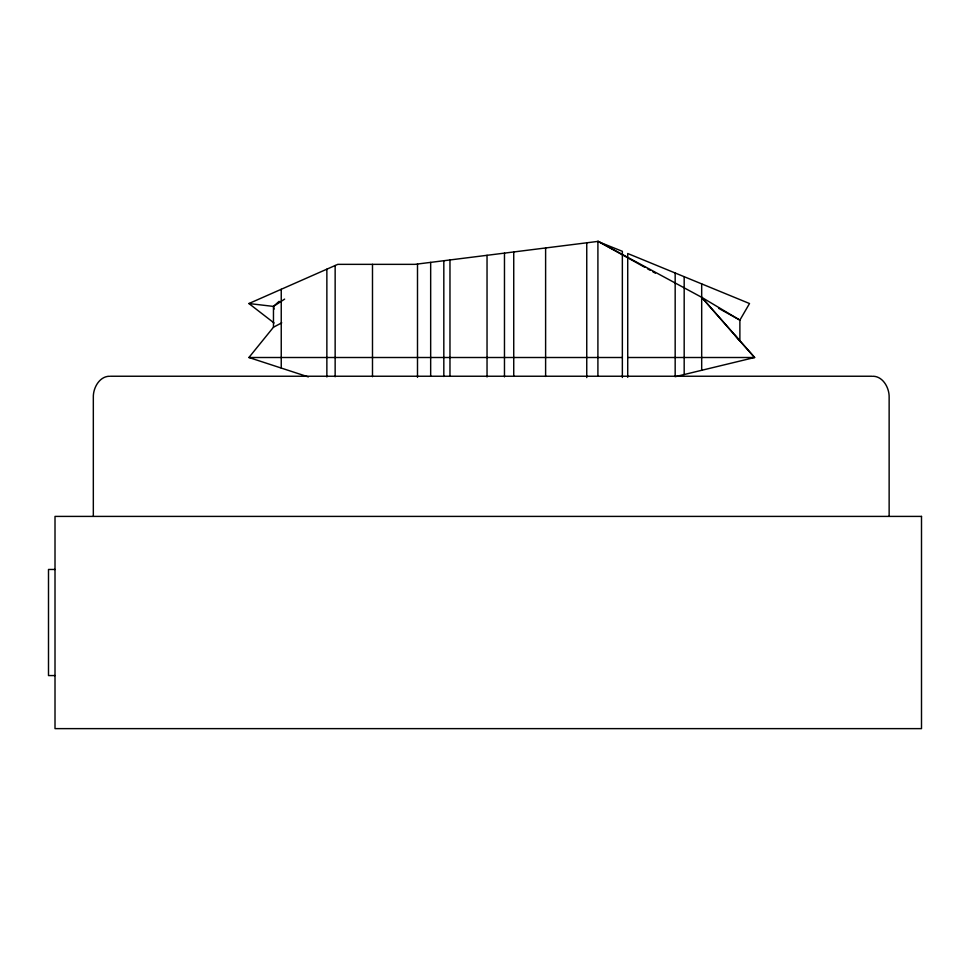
<?xml version="1.0" encoding="UTF-8"?>
<svg xmlns="http://www.w3.org/2000/svg" width="970" height="970" viewBox="0 0 970 970"><rect width="100%" height="100%" fill="white"/><g stroke="black" fill="none" stroke-linecap="round" stroke-linejoin="round"><path stroke-width="1.45" d="M308.339 376.906L248.914 357.506L273.467 327.217L281.749 322.84M273.467 327.217L273.467 306.411L279.105 301.343M109.283 376.239C99.376 376.518 93.011 388 93.326 397.457L93.326 516.21M274.061 322.986L248.914 303.537L273.467 306.411L284.634 299.112M597.908 241.518L622.352 251.315L622.352 377.463M248.914 303.537L337.803 264.349L414.93 264.349L598.163 241.372L701.613 297.269L739.88 320.112L739.88 340.919L754.636 357.506L675.168 376.7L675.168 273.006M248.914 357.506L622.352 357.506M627.723 357.506L754.636 357.506L701.613 297.269M110.289 376.239L872.175 376.239M873.194 376.239C883.088 376.518 889.454 388 889.138 397.457L889.138 516.21M55.011 569.463L48.5 569.463L48.5 675.569L55.011 675.569M598.163 241.372L644.856 267.32M647.487 268.787L650.13 270.254M652.761 271.721L655.405 273.176M718.685 308.339L739.88 320.112L749.519 303.537L627.723 253.51L627.723 377.318M701.686 297.353L739.88 340.919L735.005 335.317M273.467 306.411L274.061 309.115M701.686 283.883L701.686 370.297M684.177 276.692L684.177 374.529M597.908 241.409L597.908 376.287M586.753 242.803L586.753 377.572M545.613 247.968L545.613 376.445M513.736 251.957L513.736 376.384M504.473 253.121L504.473 376.869M487.037 255.304L487.037 376.966M449.971 259.96L449.971 375.972M443.823 260.724L443.823 376.493M430.668 262.373L430.668 376.19M417.5 264.022L417.5 377.33M372.492 264.349L372.492 376.7M335.147 265.513L335.147 376.772M326.866 269.163L326.866 376.966M281.239 289.278L281.239 368.066M921.5 516.404L55.011 516.404L55.011 728.628L921.5 728.628L921.5 516.404"/></g></svg>
